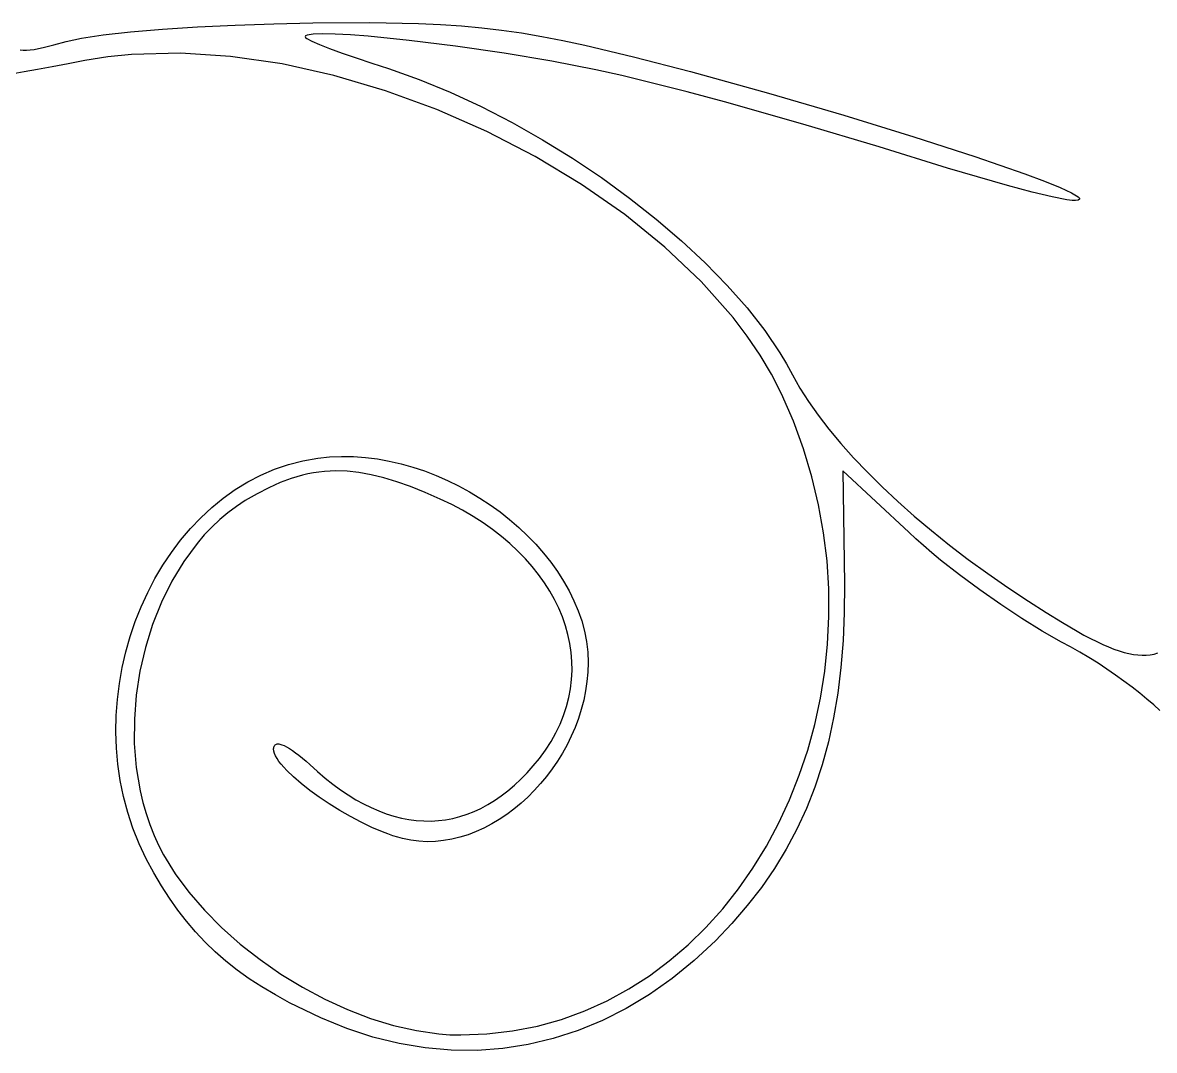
# Model space of a CAD drawing. Extents: x -119 to 121, y -47 to 51.
# Drawn here: x 77.35 to 82.43, y 36.53 to 41.15 of the extents above; entities that cross this region are included whole.
import ezdxf

# ---------------------------------------------------------------- set-up
doc = ezdxf.new("R2010")
doc.units = 0
doc.layers.add('BLACK', color=7, linetype='CONTINUOUS')

msp = doc.modelspace()

# ---------------------------------------------------------------- linework, layer by layer
at = {"layer": 'BLACK', "linetype": 'CONTINUOUS'}
for p, q in [((78.1391, 41.1264), (78.3073, 41.1349)), ((78.3073, 41.1349), (78.4815, 41.1412)), ((78.4815, 41.1412), (78.657, 41.1452)), ((78.657, 41.1452), (78.9121, 41.1459)), ((78.9121, 41.1459), (79.1299, 41.1417)), ((79.1299, 41.1417), (79.2288, 41.1373)), ((79.2288, 41.1373), (79.323, 41.1311)), ((79.323, 41.1311), (79.4141, 41.1229)), ((77.6183, 41.076), (77.7164, 41.0906)), ((77.7164, 41.0906), (77.839, 41.104)), ((77.839, 41.104), (77.9814, 41.1161)), ((77.9814, 41.1161), (78.1391, 41.1264)), ((78.6241, 41.0859), (78.6217, 41.0817)), ((78.6217, 41.0817), (78.6237, 41.0784)), ((78.6309, 41.0893), (78.6241, 41.0859)), ((78.6575, 41.0938), (78.6309, 41.0893)), ((78.6998, 41.0954), (78.6575, 41.0938)), ((78.7562, 41.0942), (78.6998, 41.0954)), ((78.825, 41.0905), (78.7562, 41.0942)), ((78.9045, 41.0844), (78.825, 41.0905)), ((79.0891, 41.0658), (78.9045, 41.0844)), ((79.4141, 41.1229), (79.5037, 41.1125)), ((79.5037, 41.1125), (79.5932, 41.0997)), ((79.5932, 41.0997), (79.6843, 41.0843)), ((79.6843, 41.0843), (79.7785, 41.0661)), ((77.4258, 41.0294), (77.4471, 41.034)), ((77.4471, 41.034), (77.4946, 41.0458)), ((77.4946, 41.0458), (77.5493, 41.0605)), ((77.5493, 41.0605), (77.6183, 41.076)), ((78.6237, 41.0784), (78.6294, 41.0741)), ((78.6294, 41.0741), (78.6514, 41.0626)), ((78.6514, 41.0626), (78.6861, 41.0475)), ((78.6861, 41.0475), (78.732, 41.0296)), ((78.732, 41.0296), (78.7874, 41.0094)), ((79.2969, 41.0399), (79.0891, 41.0658)), ((79.5147, 41.0082), (79.2969, 41.0399)), ((79.7785, 41.0661), (79.8774, 41.0449)), ((79.8774, 41.0449), (80.0952, 40.9928)), ((77.3438, 41.0231), (77.3571, 41.0218)), ((77.3571, 41.0218), (77.3719, 41.0219)), ((77.3719, 41.0219), (77.3883, 41.0233)), ((77.3883, 41.0233), (77.4062, 41.0258)), ((77.4062, 41.0258), (77.4258, 41.0294)), ((77.7372, 40.9922), (77.6339, 40.9758)), ((77.8432, 41.0031), (77.7372, 40.9922)), ((78.062, 41.0088), (77.8432, 41.0031)), ((78.2878, 40.9942), (78.062, 41.0088)), ((78.5182, 40.9604), (78.2878, 40.9942)), ((78.7874, 41.0094), (78.8509, 40.9874)), ((78.8509, 40.9874), (78.9208, 40.9643)), ((79.7291, 40.9723), (79.5147, 41.0082)), ((80.0952, 40.9928), (80.3503, 40.9264)), ((77.4205, 40.9349), (77.3614, 40.9247)), ((77.4868, 40.9469), (77.4205, 40.9349)), ((77.5585, 40.9606), (77.4868, 40.9469)), ((77.6339, 40.9758), (77.5585, 40.9606)), ((78.7508, 40.9086), (78.5182, 40.9604)), ((78.9208, 40.9643), (78.9957, 40.9405)), ((78.9957, 40.9405), (79.134, 40.8913)), ((79.927, 40.9335), (79.7291, 40.9723)), ((80.0429, 40.9079), (79.927, 40.9335)), ((77.3614, 40.9247), (77.3113, 40.9164)), ((78.9832, 40.8399), (78.7508, 40.9086)), ((79.134, 40.8913), (79.2732, 40.834)), ((80.181, 40.8745), (80.0429, 40.9079)), ((80.3503, 40.9264), (80.7007, 40.8289)), ((79.2129, 40.7555), (78.9832, 40.8399)), ((79.2732, 40.834), (79.4125, 40.7692)), ((80.3363, 40.8346), (80.181, 40.8745)), ((80.5038, 40.7897), (80.3363, 40.8346)), ((80.7007, 40.8289), (81.0391, 40.7299)), ((80.8557, 40.6904), (80.5038, 40.7897)), ((79.4375, 40.6566), (79.2129, 40.7555)), ((79.4125, 40.7692), (79.5508, 40.6978)), ((81.0391, 40.7299), (81.3524, 40.6336)), ((79.5508, 40.6978), (79.6874, 40.6203)), ((81.197, 40.5878), (80.8557, 40.6904)), ((79.6546, 40.5442), (79.4375, 40.6566)), ((81.3524, 40.6336), (81.6274, 40.5446)), ((79.6874, 40.6203), (79.8212, 40.5375)), ((81.5045, 40.4927), (81.197, 40.5878)), ((79.8617, 40.4196), (79.6546, 40.5442)), ((79.8212, 40.5375), (79.9513, 40.45)), ((81.6274, 40.5446), (81.8507, 40.4671)), ((81.7729, 40.4149), (81.5045, 40.4927)), ((79.9513, 40.45), (80.0769, 40.3585)), ((81.8507, 40.4671), (81.9389, 40.434)), ((81.9389, 40.434), (82.0093, 40.4055)), ((80.0565, 40.284), (79.8617, 40.4196)), ((81.8836, 40.3853), (81.7729, 40.4149)), ((81.9739, 40.3635), (81.8836, 40.3853)), ((82.0093, 40.4055), (82.0601, 40.3821)), ((82.0601, 40.3821), (82.0897, 40.3643)), ((80.0769, 40.3585), (80.1971, 40.2637)), ((82.0402, 40.3507), (81.9739, 40.3635)), ((82.0632, 40.3479), (82.0402, 40.3507)), ((82.0789, 40.3479), (82.0632, 40.3479)), ((82.0909, 40.3494), (82.0789, 40.3479)), ((82.0897, 40.3643), (82.0961, 40.3577)), ((82.0966, 40.3527), (82.0909, 40.3494)), ((82.0961, 40.3577), (82.0966, 40.3527)), ((80.2364, 40.1384), (80.0565, 40.284)), ((80.1971, 40.2637), (80.3109, 40.1662)), ((80.3109, 40.1662), (80.4174, 40.0669)), ((80.3991, 39.9841), (80.2364, 40.1384)), ((80.4174, 40.0669), (80.5157, 39.9662)), ((80.5422, 39.8221), (80.3991, 39.9841)), ((80.5157, 39.9662), (80.6049, 39.865)), ((80.6049, 39.865), (80.6841, 39.7639)), ((80.6056, 39.7387), (80.5422, 39.8221)), ((80.6841, 39.7639), (80.7524, 39.6636)), ((80.6631, 39.6537), (80.6056, 39.7387)), ((80.7524, 39.6636), (80.7822, 39.6139)), ((80.7146, 39.5675), (80.6631, 39.6537)), ((80.7822, 39.6139), (80.8089, 39.5647)), ((80.7595, 39.48), (80.7146, 39.5675)), ((80.8089, 39.5647), (80.8421, 39.5057)), ((80.813, 39.3569), (80.7595, 39.48)), ((80.8421, 39.5057), (80.8804, 39.4452)), ((80.8804, 39.4452), (80.9239, 39.3835)), ((80.8585, 39.2326), (80.813, 39.3569)), ((80.9239, 39.3835), (80.9723, 39.3206)), ((80.9723, 39.3206), (81.0254, 39.2569)), ((81.0254, 39.2569), (81.083, 39.1924)), ((80.8961, 39.1074), (80.8585, 39.2326)), ((78.4841, 39.1407), (78.5469, 39.1622)), ((78.5469, 39.1622), (78.6116, 39.179)), ((78.6116, 39.179), (78.6782, 39.1908)), ((78.6782, 39.1908), (78.7313, 39.1964)), ((78.7313, 39.1964), (78.7848, 39.1988)), ((78.7848, 39.1988), (78.8385, 39.198)), ((78.8385, 39.198), (78.8924, 39.1942)), ((78.8924, 39.1942), (78.9461, 39.1874)), ((78.9461, 39.1874), (78.9997, 39.1779)), ((78.9997, 39.1779), (79.053, 39.1656)), ((79.053, 39.1656), (79.1059, 39.1506)), ((81.083, 39.1924), (81.145, 39.1274)), ((78.3649, 39.0842), (78.4234, 39.1146)), ((78.4234, 39.1146), (78.4841, 39.1407)), ((78.6094, 39.1142), (78.5598, 39.0996)), ((78.6341, 39.1199), (78.6094, 39.1142)), ((78.6589, 39.1247), (78.6341, 39.1199)), ((78.6838, 39.1284), (78.6589, 39.1247)), ((78.7088, 39.1311), (78.6838, 39.1284)), ((78.7339, 39.1328), (78.7088, 39.1311)), ((78.7593, 39.1334), (78.7339, 39.1328)), ((78.8108, 39.1317), (78.7593, 39.1334)), ((78.8636, 39.126), (78.8108, 39.1317)), ((78.9181, 39.1162), (78.8636, 39.126)), ((78.9747, 39.1025), (78.9181, 39.1162)), ((79.0337, 39.0847), (78.9747, 39.1025)), ((79.1059, 39.1506), (79.1582, 39.1332)), ((79.1582, 39.1332), (79.2097, 39.1133)), ((79.2097, 39.1133), (79.2604, 39.0911)), ((80.926, 38.9816), (80.8961, 39.1074)), ((81.331, 38.8592), (81.0347, 39.1343)), ((81.0347, 39.1343), (81.0418, 38.6263)), ((81.145, 39.1274), (81.2111, 39.062)), ((78.2544, 39.0113), (78.3085, 39.0497)), ((78.3085, 39.0497), (78.3649, 39.0842)), ((78.4589, 39.0582), (78.407, 39.0313)), ((78.5097, 39.0809), (78.4589, 39.0582)), ((78.5598, 39.0996), (78.5097, 39.0809)), ((79.0954, 39.0629), (79.0337, 39.0847)), ((79.1602, 39.0371), (79.0954, 39.0629)), ((79.2604, 39.0911), (79.3102, 39.0667)), ((79.3102, 39.0667), (79.3588, 39.0402)), ((81.2111, 39.062), (81.2812, 38.9965)), ((78.2028, 38.9692), (78.2544, 39.0113)), ((78.3536, 39.0003), (78.3139, 38.9744)), ((78.407, 39.0313), (78.3536, 39.0003)), ((79.2285, 39.0073), (79.1602, 39.0371)), ((79.2797, 38.9828), (79.2285, 39.0073)), ((79.3588, 39.0402), (79.4062, 39.0117)), ((79.4062, 39.0117), (79.4521, 38.9813)), ((78.1536, 38.9236), (78.2028, 38.9692)), ((78.3139, 38.9744), (78.2757, 38.9459)), ((79.3287, 38.9567), (79.2797, 38.9828)), ((79.3756, 38.9293), (79.3287, 38.9567)), ((79.4521, 38.9813), (79.4966, 38.9491)), ((79.4966, 38.9491), (79.5394, 38.9152)), ((80.9484, 38.8556), (80.926, 38.9816)), ((81.2812, 38.9965), (81.355, 38.931)), ((78.107, 38.8747), (78.1536, 38.9236)), ((78.2388, 38.915), (78.2035, 38.8816)), ((78.2757, 38.9459), (78.2388, 38.915)), ((79.4204, 38.9006), (79.3756, 38.9293)), ((79.4628, 38.8706), (79.4204, 38.9006)), ((79.5394, 38.9152), (79.5804, 38.8797)), ((81.355, 38.931), (81.4325, 38.8656)), ((78.063, 38.8227), (78.107, 38.8747)), ((78.2035, 38.8816), (78.1696, 38.8459)), ((79.5031, 38.8394), (79.4628, 38.8706)), ((79.5804, 38.8797), (79.6195, 38.8427)), ((80.9635, 38.7297), (80.9484, 38.8556)), ((81.3619, 38.8293), (81.331, 38.8592)), ((81.4325, 38.8656), (81.5134, 38.8007)), ((78.0218, 38.7678), (78.063, 38.8227)), ((78.1373, 38.8082), (78.0773, 38.7268)), ((78.1696, 38.8459), (78.1373, 38.8082)), ((79.5411, 38.8071), (79.5031, 38.8394)), ((79.5767, 38.7738), (79.5411, 38.8071)), ((79.6195, 38.8427), (79.6566, 38.8044)), ((79.6566, 38.8044), (79.6914, 38.7647)), ((81.396, 38.7983), (81.3619, 38.8293)), ((81.4331, 38.7662), (81.396, 38.7983)), ((81.5134, 38.8007), (81.5975, 38.7364)), ((77.9834, 38.7104), (78.0218, 38.7678)), ((79.6101, 38.7395), (79.5767, 38.7738)), ((79.6914, 38.7647), (79.7239, 38.7239)), ((81.4727, 38.7334), (81.4331, 38.7662)), ((77.948, 38.6504), (77.9834, 38.7104)), ((78.0773, 38.7268), (78.0239, 38.6384)), ((79.6411, 38.7043), (79.6101, 38.7395)), ((79.6697, 38.6683), (79.6411, 38.7043)), ((79.7239, 38.7239), (79.754, 38.682)), ((80.9714, 38.6042), (80.9635, 38.7297)), ((81.5581, 38.6663), (81.4727, 38.7334)), ((81.5975, 38.7364), (81.6846, 38.6728)), ((77.9155, 38.5882), (77.948, 38.6504)), ((79.6959, 38.6315), (79.6697, 38.6683)), ((79.754, 38.682), (79.7815, 38.6391)), ((81.6494, 38.599), (81.5581, 38.6663)), ((81.6846, 38.6728), (81.7746, 38.6102)), ((78.0239, 38.6384), (77.9773, 38.544)), ((79.7197, 38.5941), (79.6959, 38.6315)), ((79.741, 38.5559), (79.7197, 38.5941)), ((79.7815, 38.6391), (79.8062, 38.5954)), ((79.8062, 38.5954), (79.8281, 38.5509)), ((80.9722, 38.4796), (80.9714, 38.6042)), ((81.0418, 38.6263), (81.0409, 38.4966)), ((81.7437, 38.5333), (81.6494, 38.599)), ((81.7746, 38.6102), (81.8673, 38.5487)), ((77.8862, 38.524), (77.9155, 38.5882)), ((77.9773, 38.544), (77.9378, 38.4447)), ((79.7599, 38.5173), (79.741, 38.5559)), ((79.8281, 38.5509), (79.847, 38.5057)), ((81.8673, 38.5487), (81.9469, 38.4976)), ((77.86, 38.458), (77.8862, 38.524)), ((79.7762, 38.4782), (79.7599, 38.5173)), ((79.847, 38.5057), (79.8627, 38.46)), ((81.0409, 38.4966), (81.0357, 38.3717)), ((81.8381, 38.4712), (81.7437, 38.5333)), ((81.9469, 38.4976), (82.0195, 38.4527)), ((77.8371, 38.3904), (77.86, 38.458)), ((77.9378, 38.4447), (77.9056, 38.3415)), ((79.7899, 38.4386), (79.7762, 38.4782)), ((79.8627, 38.46), (79.8752, 38.4138)), ((80.9662, 38.3561), (80.9722, 38.4796)), ((81.9296, 38.4146), (81.8381, 38.4712)), ((82.0195, 38.4527), (82.0856, 38.4139)), ((77.8175, 38.3213), (77.8371, 38.3904)), ((79.8011, 38.3987), (79.7899, 38.4386)), ((79.8098, 38.3585), (79.8011, 38.3987)), ((79.8752, 38.4138), (79.8843, 38.3673)), ((82.0154, 38.3653), (81.9296, 38.4146)), ((82.0856, 38.4139), (82.1164, 38.3968)), ((82.1164, 38.3968), (82.1457, 38.3813)), ((77.9056, 38.3415), (77.881, 38.2353)), ((79.8157, 38.3182), (79.8098, 38.3585)), ((79.8843, 38.3673), (79.8898, 38.3205)), ((80.9535, 38.234), (80.9662, 38.3561)), ((81.0357, 38.3717), (81.0261, 38.2516)), ((82.0566, 38.3433), (82.0154, 38.3653)), ((82.0978, 38.3199), (82.0566, 38.3433)), ((82.1457, 38.3813), (82.1738, 38.3672)), ((82.1738, 38.3672), (82.2005, 38.3546)), ((82.2005, 38.3546), (82.2261, 38.3434)), ((82.2261, 38.3434), (82.2505, 38.3338)), ((77.8014, 38.2511), (77.8175, 38.3213)), ((79.8191, 38.2777), (79.8157, 38.3182)), ((79.8898, 38.3205), (79.8917, 38.2735)), ((82.1388, 38.2953), (82.0978, 38.3199)), ((82.1794, 38.2698), (82.1388, 38.2953)), ((82.2505, 38.3338), (82.2738, 38.3256)), ((82.2738, 38.3256), (82.2962, 38.3189)), ((82.2962, 38.3189), (82.3176, 38.3136)), ((82.3176, 38.3136), (82.3382, 38.3097)), ((82.3382, 38.3097), (82.358, 38.3073)), ((82.358, 38.3073), (82.3771, 38.3063)), ((82.3771, 38.3063), (82.3955, 38.3067)), ((82.3955, 38.3067), (82.4134, 38.3085)), ((82.4134, 38.3085), (82.4307, 38.3116)), ((82.4307, 38.3116), (82.4476, 38.3162)), ((77.7889, 38.1799), (77.8014, 38.2511)), ((79.8177, 38.1965), (79.8197, 38.2371)), ((79.8197, 38.2371), (79.8191, 38.2777)), ((79.8917, 38.2735), (79.8904, 38.2306)), ((81.0261, 38.2516), (81.0119, 38.136)), ((82.2192, 38.2435), (82.1794, 38.2698)), ((82.2581, 38.2167), (82.2192, 38.2435)), ((77.881, 38.2353), (77.8643, 38.1273)), ((79.8129, 38.156), (79.8177, 38.1965)), ((79.8866, 38.188), (79.8804, 38.1457)), ((79.8904, 38.2306), (79.8866, 38.188)), ((80.9343, 38.1137), (80.9535, 38.234)), ((82.2958, 38.1896), (82.2581, 38.2167)), ((82.332, 38.1624), (82.2958, 38.1896)), ((77.7799, 38.1079), (77.7889, 38.1799)), ((79.8053, 38.1157), (79.8129, 38.156)), ((79.8804, 38.1457), (79.8719, 38.1039)), ((81.0119, 38.136), (80.9931, 38.0246)), ((82.3665, 38.1354), (82.332, 38.1624)), ((82.399, 38.1088), (82.3665, 38.1354)), ((77.7747, 38.0353), (77.7799, 38.1079)), ((77.8643, 38.1273), (77.8557, 38.0185)), ((79.795, 38.0755), (79.8053, 38.1157)), ((79.8719, 38.1039), (79.8611, 38.0625)), ((80.9087, 37.9956), (80.9343, 38.1137)), ((82.4292, 38.0828), (82.399, 38.1088)), ((77.7733, 37.9624), (77.7747, 38.0353)), ((79.7659, 37.9962), (79.7819, 38.0357)), ((79.7819, 38.0357), (79.795, 38.0755)), ((79.8611, 38.0625), (79.8481, 38.0219)), ((82.457, 38.0577), (82.4292, 38.0828)), ((77.8557, 38.0185), (77.8555, 37.9099)), ((79.747, 37.9571), (79.7659, 37.9962)), ((79.8481, 38.0219), (79.8331, 37.9819)), ((80.877, 37.88), (80.9087, 37.9956)), ((80.9931, 38.0246), (80.9697, 37.9174)), ((77.7757, 37.8894), (77.7733, 37.9624)), ((79.7253, 37.9186), (79.747, 37.9571)), ((79.8162, 37.9427), (79.7974, 37.9044)), ((79.8331, 37.9819), (79.8162, 37.9427)), ((77.7822, 37.8164), (77.7757, 37.8894)), ((77.8555, 37.9099), (77.864, 37.8024)), ((78.4806, 37.8855), (78.4808, 37.8899)), ((78.4816, 37.8758), (78.4806, 37.8855)), ((78.4808, 37.8899), (78.4814, 37.8938)), ((78.4814, 37.8938), (78.4824, 37.8972)), ((78.4824, 37.8972), (78.4838, 37.9001)), ((78.4838, 37.9001), (78.4856, 37.9026)), ((78.4856, 37.9026), (78.4877, 37.9046)), ((78.4877, 37.9046), (78.4902, 37.9061)), ((78.4902, 37.9061), (78.4931, 37.9072)), ((78.4931, 37.9072), (78.4962, 37.9079)), ((78.4962, 37.9079), (78.4998, 37.9081)), ((78.4998, 37.9081), (78.5036, 37.9078)), ((78.5036, 37.9078), (78.5078, 37.9072)), ((78.5078, 37.9072), (78.517, 37.9046)), ((78.517, 37.9046), (78.5273, 37.9005)), ((78.5273, 37.9005), (78.5388, 37.8947)), ((78.5388, 37.8947), (78.5512, 37.8875)), ((78.5512, 37.8875), (78.5646, 37.8788)), ((79.7006, 37.8805), (79.7253, 37.9186)), ((79.7974, 37.9044), (79.7768, 37.8672)), ((80.9697, 37.9174), (80.9416, 37.8141)), ((78.4846, 37.8653), (78.4816, 37.8758)), ((78.4895, 37.8541), (78.4846, 37.8653)), ((78.4962, 37.8422), (78.4895, 37.8541)), ((78.5046, 37.8296), (78.4962, 37.8422)), ((78.5646, 37.8788), (78.5788, 37.8686)), ((78.5788, 37.8686), (78.5938, 37.8571)), ((78.5938, 37.8571), (78.6096, 37.8443)), ((78.6096, 37.8443), (78.6259, 37.8302)), ((79.6456, 37.8098), (79.673, 37.8432)), ((79.673, 37.8432), (79.7006, 37.8805)), ((79.7545, 37.831), (79.7306, 37.7959)), ((79.7768, 37.8672), (79.7545, 37.831)), ((80.8392, 37.7671), (80.877, 37.88)), ((77.7926, 37.7437), (77.7822, 37.8164)), ((77.864, 37.8024), (77.8815, 37.6972)), ((78.5146, 37.8165), (78.5046, 37.8296)), ((78.5262, 37.8029), (78.5146, 37.8165)), ((78.5392, 37.7889), (78.5262, 37.8029)), ((78.5693, 37.7598), (78.5392, 37.7889)), ((78.6259, 37.8302), (78.6429, 37.8149)), ((78.6429, 37.8149), (78.6773, 37.7836)), ((78.6773, 37.7836), (78.7117, 37.7542)), ((79.6178, 37.7786), (79.6456, 37.8098)), ((79.7306, 37.7959), (79.7052, 37.7622)), ((80.9416, 37.8141), (80.9086, 37.7144)), ((77.8073, 37.6715), (77.7926, 37.7437)), ((78.6041, 37.7297), (78.5693, 37.7598)), ((78.643, 37.6991), (78.6041, 37.7297)), ((78.7117, 37.7542), (78.7462, 37.727)), ((79.5607, 37.7224), (79.5895, 37.7494)), ((79.5895, 37.7494), (79.6178, 37.7786)), ((79.6784, 37.7298), (79.6503, 37.6988)), ((79.7052, 37.7622), (79.6784, 37.7298)), ((80.7956, 37.6574), (80.8392, 37.7671)), ((77.8815, 37.6972), (77.8937, 37.6457)), ((78.6852, 37.6685), (78.643, 37.6991)), ((78.7462, 37.727), (78.7806, 37.7018)), ((78.7806, 37.7018), (78.815, 37.6787)), ((78.815, 37.6787), (78.8494, 37.6577)), ((79.5019, 37.6747), (79.5315, 37.6975)), ((79.5315, 37.6975), (79.5607, 37.7224)), ((79.6503, 37.6988), (79.621, 37.6694)), ((80.9086, 37.7144), (80.8708, 37.6182)), ((77.8262, 37.5999), (77.8073, 37.6715)), ((77.8937, 37.6457), (77.9082, 37.5952)), ((78.7301, 37.6384), (78.6852, 37.6685)), ((78.7769, 37.6093), (78.7301, 37.6384)), ((78.8494, 37.6577), (78.8837, 37.6388)), ((78.8837, 37.6388), (78.9179, 37.6219)), ((79.4109, 37.6188), (79.4416, 37.6353)), ((79.4416, 37.6353), (79.472, 37.654)), ((79.472, 37.654), (79.5019, 37.6747)), ((79.5905, 37.6416), (79.5589, 37.6156)), ((79.621, 37.6694), (79.5905, 37.6416)), ((80.7463, 37.5512), (80.7956, 37.6574)), ((77.8494, 37.5293), (77.8262, 37.5999)), ((77.9082, 37.5952), (77.9251, 37.5457)), ((78.8249, 37.5817), (78.7769, 37.6093)), ((78.8735, 37.5561), (78.8249, 37.5817)), ((78.9179, 37.6219), (78.9521, 37.6071)), ((78.9521, 37.6071), (78.9861, 37.5944)), ((78.9861, 37.5944), (79.02, 37.5838)), ((79.02, 37.5838), (79.0538, 37.5752)), ((79.2847, 37.5737), (79.3167, 37.5818)), ((79.3167, 37.5818), (79.3484, 37.5921)), ((79.3484, 37.5921), (79.3798, 37.6044)), ((79.3798, 37.6044), (79.4109, 37.6188)), ((79.5265, 37.5913), (79.4931, 37.569)), ((79.5589, 37.6156), (79.5265, 37.5913)), ((80.8708, 37.6182), (80.828, 37.5253)), ((77.877, 37.4598), (77.8494, 37.5293)), ((77.9251, 37.5457), (77.9444, 37.4974)), ((78.9219, 37.5329), (78.8735, 37.5561)), ((78.9695, 37.5128), (78.9219, 37.5329)), ((79.0538, 37.5752), (79.0874, 37.5687)), ((79.0874, 37.5687), (79.1208, 37.5643)), ((79.1208, 37.5643), (79.154, 37.562)), ((79.154, 37.562), (79.187, 37.5618)), ((79.187, 37.5618), (79.2198, 37.5637)), ((79.2198, 37.5637), (79.2524, 37.5676)), ((79.2524, 37.5676), (79.2847, 37.5737)), ((79.4242, 37.5305), (79.3888, 37.5144)), ((79.459, 37.5487), (79.4242, 37.5305)), ((79.4931, 37.569), (79.459, 37.5487)), ((80.6915, 37.4489), (80.7463, 37.5512)), ((77.9444, 37.4974), (77.9642, 37.4539)), ((78.9927, 37.5039), (78.9695, 37.5128)), ((79.0154, 37.4961), (78.9927, 37.5039)), ((79.0376, 37.4892), (79.0154, 37.4961)), ((79.0592, 37.4833), (79.0376, 37.4892)), ((79.0957, 37.4756), (79.0592, 37.4833)), ((79.1325, 37.4709), (79.0957, 37.4756)), ((79.2801, 37.4803), (79.2433, 37.4739)), ((79.3167, 37.4892), (79.2801, 37.4803)), ((79.353, 37.5006), (79.3167, 37.4892)), ((79.3888, 37.5144), (79.353, 37.5006)), ((80.828, 37.5253), (80.7801, 37.4354)), ((77.9091, 37.3916), (77.877, 37.4598)), ((77.9642, 37.4539), (77.9867, 37.4106)), ((79.1694, 37.4691), (79.1325, 37.4709)), ((79.2063, 37.4701), (79.1694, 37.4691)), ((79.2433, 37.4739), (79.2063, 37.4701)), ((80.6313, 37.3506), (80.6915, 37.4489)), ((80.7801, 37.4354), (80.7272, 37.3484)), ((77.9426, 37.3297), (77.9091, 37.3916)), ((77.9867, 37.4106), (78.0391, 37.3252)), ((77.9772, 37.271), (77.9426, 37.3297)), ((78.0391, 37.3252), (78.1006, 37.2418)), ((80.566, 37.2569), (80.6313, 37.3506)), ((80.7272, 37.3484), (80.6692, 37.264)), ((78.013, 37.2152), (77.9772, 37.271)), ((78.1006, 37.2418), (78.1703, 37.161)), ((80.4956, 37.168), (80.566, 37.2569)), ((80.6692, 37.264), (80.6059, 37.1821)), ((78.0503, 37.1622), (78.013, 37.2152)), ((80.6059, 37.1821), (80.5372, 37.1024)), ((78.0893, 37.1118), (78.0503, 37.1622)), ((78.1703, 37.161), (78.2473, 37.0833)), ((80.4203, 37.0843), (80.4956, 37.168)), ((78.1302, 37.0638), (78.0893, 37.1118)), ((78.2473, 37.0833), (78.3307, 37.0093)), ((80.3404, 37.0061), (80.4203, 37.0843)), ((80.5372, 37.1024), (80.4632, 37.0247)), ((78.1733, 37.0181), (78.1302, 37.0638)), ((78.2187, 36.9744), (78.1733, 37.0181)), ((80.4632, 37.0247), (80.3676, 36.9352)), ((78.2666, 36.9327), (78.2187, 36.9744)), ((78.3307, 37.0093), (78.4197, 36.9396)), ((80.256, 36.9338), (80.3404, 37.0061)), ((78.3173, 36.8927), (78.2666, 36.9327)), ((78.4197, 36.9396), (78.5132, 36.8748)), ((80.1672, 36.8676), (80.256, 36.9338)), ((80.3676, 36.9352), (80.2688, 36.8545)), ((78.3711, 36.8542), (78.3173, 36.8927)), ((78.5132, 36.8748), (78.6105, 36.8154)), ((80.0742, 36.808), (80.1672, 36.8676)), ((78.428, 36.8171), (78.3711, 36.8542)), ((78.4884, 36.7812), (78.428, 36.8171)), ((78.6105, 36.8154), (78.7106, 36.7621)), ((80.2688, 36.8545), (80.167, 36.7826)), ((78.5524, 36.7464), (78.4884, 36.7812)), ((79.9772, 36.7552), (80.0742, 36.808)), ((80.167, 36.7826), (80.0625, 36.7197)), ((78.6203, 36.7123), (78.5524, 36.7464)), ((78.7106, 36.7621), (78.8127, 36.7154)), ((78.8127, 36.7154), (78.9157, 36.6759)), ((79.8764, 36.7096), (79.9772, 36.7552)), ((80.0625, 36.7197), (79.9555, 36.6657)), ((78.6923, 36.679), (78.6203, 36.7123)), ((78.809, 36.6309), (78.6923, 36.679)), ((78.9157, 36.6759), (79.0189, 36.6442)), ((79.6638, 36.6413), (79.7719, 36.6715)), ((79.7719, 36.6715), (79.8764, 36.7096)), ((79.9555, 36.6657), (79.8464, 36.6208)), ((78.9261, 36.5923), (78.809, 36.6309)), ((79.0189, 36.6442), (79.1213, 36.6208)), ((79.1213, 36.6208), (79.222, 36.6063)), ((79.4378, 36.6059), (79.5524, 36.6194)), ((79.5524, 36.6194), (79.6638, 36.6413)), ((79.8464, 36.6208), (79.7354, 36.5849)), ((79.0433, 36.5632), (78.9261, 36.5923)), ((79.1605, 36.5435), (79.0433, 36.5632)), ((79.222, 36.6063), (79.2715, 36.6026)), ((79.2715, 36.6026), (79.3202, 36.6014)), ((79.3202, 36.6014), (79.4378, 36.6059)), ((79.7354, 36.5849), (79.6227, 36.5582)), ((79.2772, 36.5332), (79.1605, 36.5435)), ((79.3934, 36.5323), (79.2772, 36.5332)), ((79.5086, 36.5406), (79.3934, 36.5323)), ((79.6227, 36.5582), (79.5086, 36.5406))]:
    msp.add_line(p, q, dxfattribs=at)

doc.saveas('drawing.dxf')
